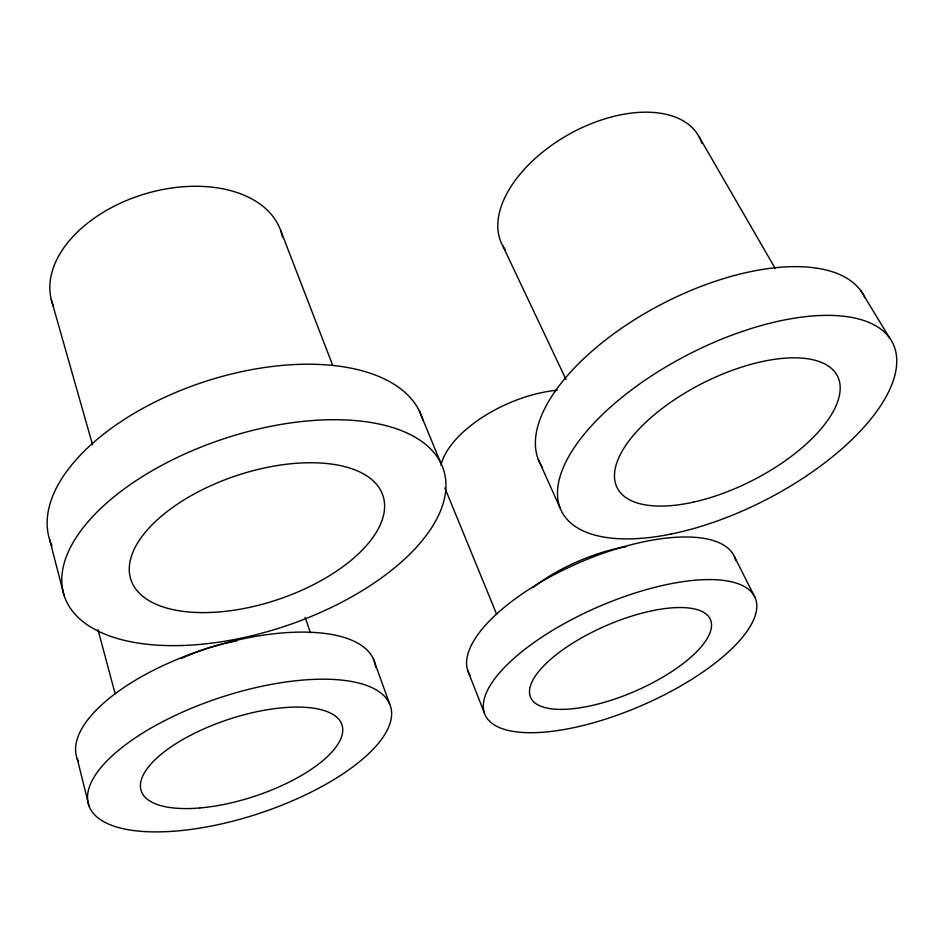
<?xml version="1.0" encoding="UTF-8"?>
<svg xmlns="http://www.w3.org/2000/svg" width="944" height="944" viewBox="0 0 944 944"><rect width="100%" height="100%" fill="white"/><g stroke="black" fill="none" stroke-linecap="round" stroke-linejoin="round"><path stroke-width="1.42" d="M861.046 290.964L889.626 338.046M699.41 137.34L775.095 268.238M734.373 556.512L755.011 597.481M502.656 245.617L565.999 379.453M538.34 459.527L560.004 507.789M419.289 410.829L440.765 462.949M444.86 487.871L496.709 614.414M467.669 670.37L484.225 712.626M280.651 230.407L332.642 365.163M373.446 659.03L389.565 703.74M305.148 617.411L310.387 632.716M51.306 299.708L92.583 444.813M97.975 629.648L115.133 693.687M49.595 539.508L64.015 595.157M77.207 758.669L88.996 805.952M52.062 545.962A195.974 102.412 -18.2 0 1 200.753 382.969A195.974 102.412 -18.2 0 1 422.888 420.186M53.537 306.552A119.853 76.676 -16.8 0 1 144.609 194.016A119.853 76.676 -16.8 0 1 282.586 237.44M78.671 761.997A156.338 64.015 -17.9 0 1 207.302 648.339A156.338 64.015 -17.9 0 1 375.57 667.172M181.083 658.57A103.238 43.436 -17.8 0 1 236.673 640.929M469.982 675.397A145.057 56.569 -23.5 0 1 579.746 562.447A145.057 56.569 -23.5 0 1 735.765 560.571M441.013 465.132A90.683 44.285 -24 0 1 557.255 390.214M532.817 587.628A95.863 38.444 -23.6 0 1 626.191 546.647M542.186 467.079A182.381 85.821 -27.3 0 1 660.682 304.664A182.381 85.821 -27.3 0 1 864.964 297.679M505.477 250.042A112.301 65.148 -29.2 0 1 571.38 132.998A112.301 65.148 -29.2 0 1 701.97 143.559M181.213 645.531A199.857 98.589 -18.5 0 0 444.211 471.953A199.857 98.589 -18.5 0 0 136.16 480.614A199.857 98.589 -18.5 0 0 181.213 645.531M201.556 612.597A132.833 65.325 -18.5 0 0 384.255 501.146A132.833 65.325 -18.5 0 0 185.048 499.258A132.833 65.325 -18.5 0 0 201.556 612.597M173.047 831.275A158.804 61.112 -18.2 0 0 391.264 709.274A158.804 61.112 -18.2 0 0 154.415 726.148A158.804 61.112 -18.2 0 0 173.047 831.275M199.727 807.97A105.657 40.592 -18.2 0 0 342.259 725.936A105.657 40.592 -18.2 0 0 182.711 739.589A105.657 40.592 -18.2 0 0 199.727 807.97M559.108 730.361A147.181 53.902 -23.4 0 0 756.557 602.72A147.181 53.902 -23.4 0 0 544.464 635.442A147.181 53.902 -23.4 0 0 559.108 730.361M582.07 707.469A97.952 35.813 -23.4 0 0 711.198 621.978A97.952 35.813 -23.4 0 0 568.288 646.003A97.952 35.813 -23.4 0 0 582.07 707.469M671.066 534.056A185.708 82.352 -27 0 0 893.874 345.634A185.708 82.352 -27 0 0 616.467 401.896A185.708 82.352 -27 0 0 671.066 534.056M693.415 502.137A123.475 54.622 -26.9 0 0 837.481 376.149A123.475 54.622 -26.9 0 0 651.077 417.519A123.475 54.622 -26.9 0 0 693.415 502.137"/></g></svg>
